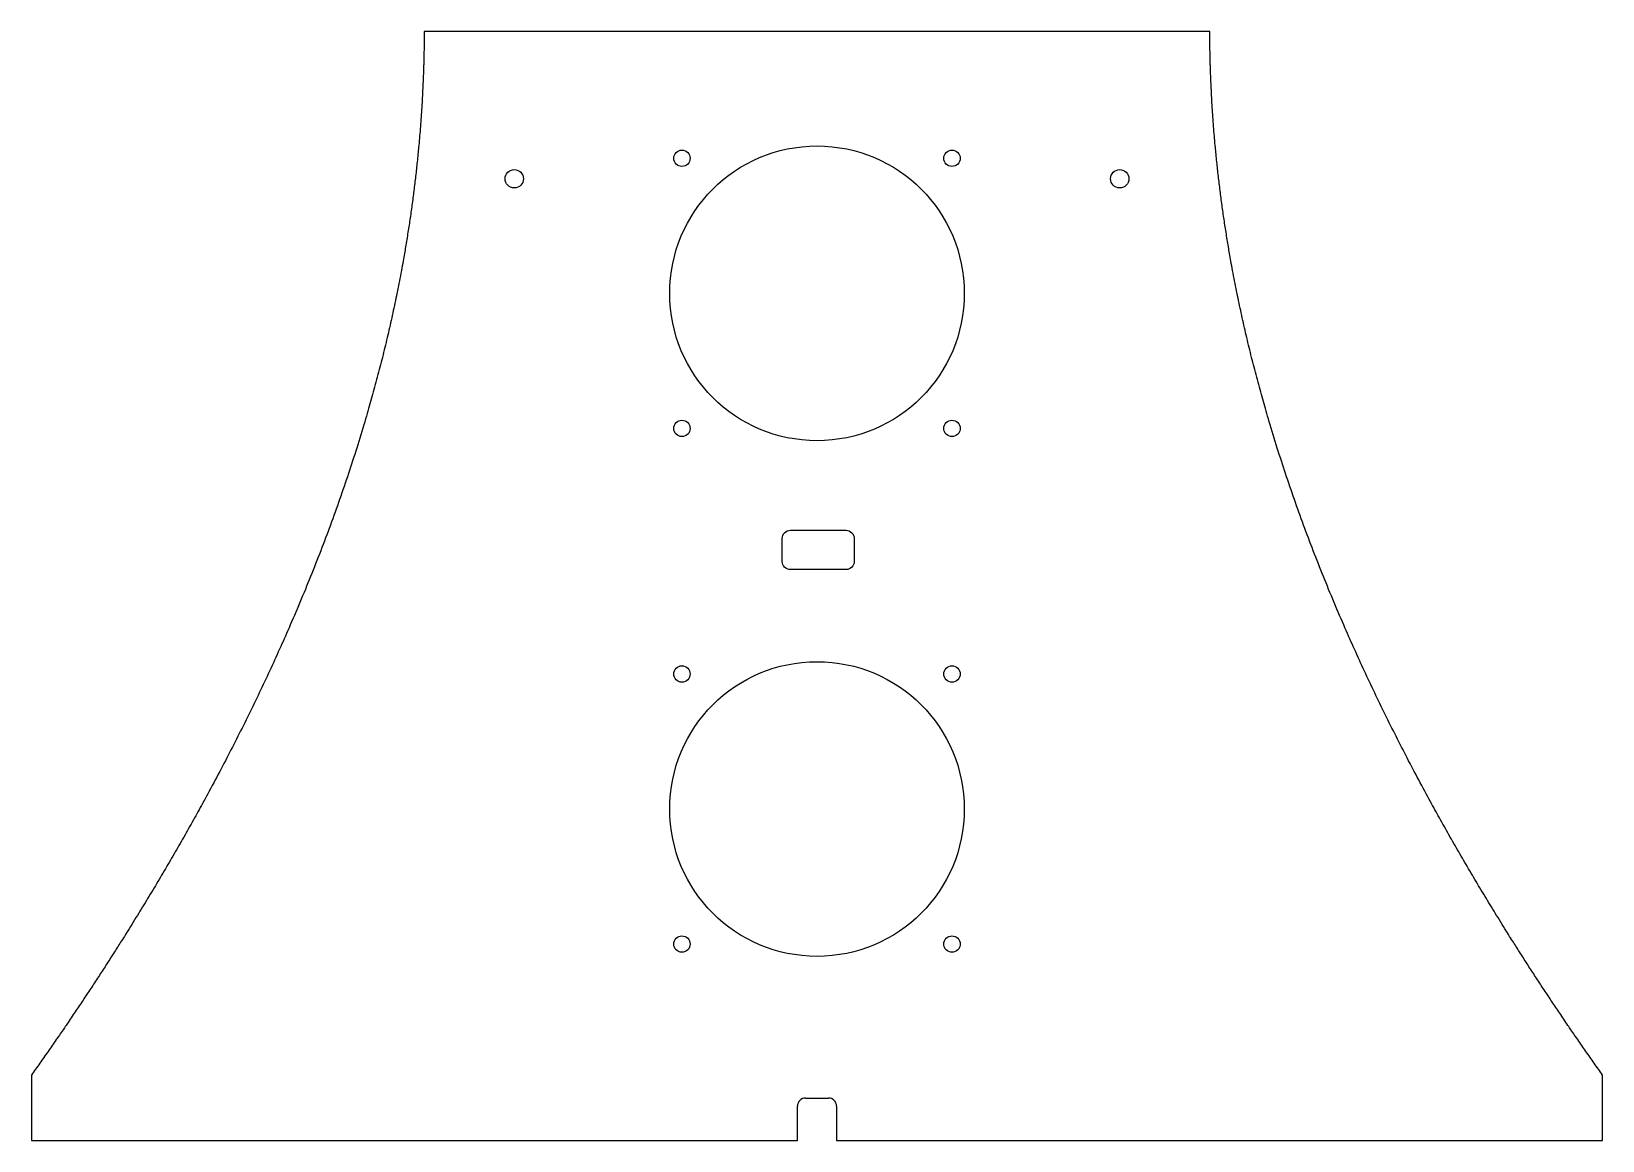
# Model space of a CAD drawing. Header units: inches. Extents: x 23 to 47, y -34 to -17.1.
import ezdxf

# ---------------------------------------------------------------- set-up
doc = ezdxf.new("R2010")
doc.units = ezdxf.units.IN
doc.layers.get('0').update_dxf_attribs({"linetype": 'CONTINUOUS'})

msp = doc.modelspace()

# ---------------------------------------------------------------- linework, layer by layer
for p, q in [((41, -17.063), (29, -17.063)), ((23, -33), (23, -34)), ((47, -34), (47, -33)), ((34.825, -33.35), (35.175, -33.35)), ((34.7, -34), (34.7, -33.475)), ((35.3, -33.475), (35.3, -34)), ((23, -34), (34.7, -34)), ((35.3, -34), (47, -34))]:
    msp.add_line(p, q)
msp.add_lwpolyline([(34.594, -25.281, -0.414214), (34.469, -25.156), (34.469, -24.806, -0.414214), (34.594, -24.681), (35.444, -24.681, -0.414214), (35.569, -24.806), (35.569, -25.156, -0.414214), (35.444, -25.281)], format="xyb", close=True)
for centre, radius in [((35, -21.062), 2.25), ((32.937, -19), 0.125), ((37.062, -19), 0.125), ((30.375, -19.313), 0.14), ((39.625, -19.313), 0.14), ((32.937, -23.125), 0.125), ((37.062, -23.125), 0.125), ((35, -28.937), 2.25), ((32.937, -26.875), 0.125), ((37.062, -26.875), 0.125), ((32.937, -31), 0.125), ((37.062, -31), 0.125)]:
    msp.add_circle(centre, radius)
for centre, start, end in [((34.825, -33.475), 90, 180), ((35.175, -33.475), 0, 90)]:
    msp.add_arc(centre, 0.125, start, end)
for points, knots in [([(29, -17.063), (28.998, -17.69), (28.943, -18.957), (28.707, -20.865), (28.09, -23.412), (26.851, -26.6), (25.512, -29.16), (24.326, -31.08), (23.455, -32.36), (23, -33)], [0.5019531, 0.5019531, 0.5019531, 0.5019531, 0.5019531, 0.5019531, 0.6, 0.7, 0.8, 0.9, 1, 1, 1, 1, 1, 1]), ([(47, -33), (46.545, -32.36), (45.674, -31.08), (44.488, -29.16), (43.149, -26.6), (41.91, -23.412), (41.293, -20.865), (41.057, -18.957), (41.002, -17.69), (41, -17.063)], [-1, -1, -1, -1, -1, -1, -0.9, -0.8, -0.7, -0.6, -0.5019531, -0.5019531, -0.5019531, -0.5019531, -0.5019531, -0.5019531])]:
    msp.add_open_spline(points, degree=5, knots=knots)

doc.saveas('drawing.dxf')
